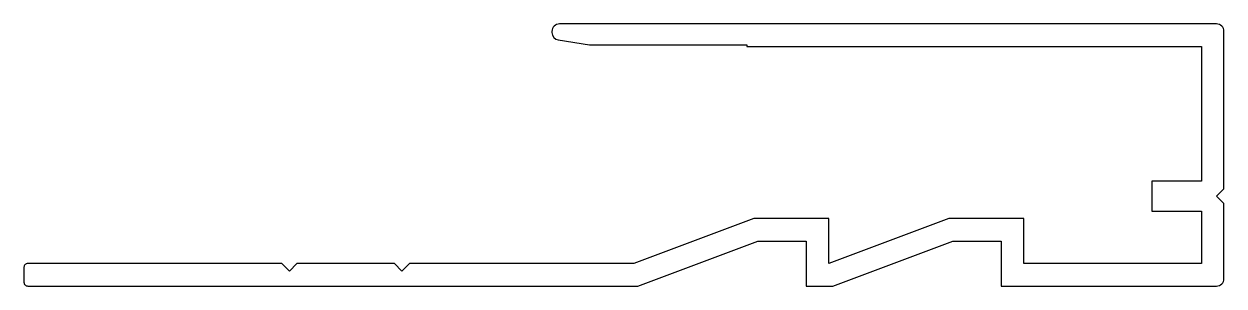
# Model space of a CAD drawing. Extents: x 111.6 to 191.6, y 213.4 to 230.9.
import ezdxf

# ---------------------------------------------------------------- set-up
doc = ezdxf.new("R2010")
doc.units = 0
doc.header["$LTSCALE"] = 15
doc.layers.get('0').update_dxf_attribs({"linetype": 'CONTINUOUS'})

msp = doc.modelspace()

# ---------------------------------------------------------------- linework, layer by layer
at = {"color": 0, "linetype": 'BYBLOCK'}
msp.add_lwpolyline([(136.257, 214.895), (129.757, 214.895), (129.257, 214.395), (128.757, 214.895), (111.807, 214.895, 0.414214), (111.557, 214.645), (111.557, 213.645, 0.414214), (111.807, 213.395), (152.479, 213.395), (160.479, 216.395), (163.707, 216.395), (163.707, 213.395), (165.479, 213.395), (173.479, 216.395), (176.707, 216.395), (176.707, 213.395), (191.057, 213.395, 0.414214), (191.557, 213.895), (191.557, 218.895), (191.057, 219.395), (191.557, 219.895), (191.557, 230.395, 0.414214), (191.057, 230.895), (147.257, 230.895, 0.414214), (146.757, 230.395), (146.757, 230.321, 0.368472), (147.178, 229.827), (149.257, 229.495), (159.757, 229.495), (159.757, 229.395), (190.057, 229.395), (190.057, 220.395), (186.757, 220.395), (186.757, 218.395), (190.057, 218.395), (190.057, 214.895), (178.207, 214.895), (178.207, 217.895), (173.207, 217.895), (165.207, 214.895), (165.207, 217.895), (160.207, 217.895), (152.207, 214.895), (137.257, 214.895), (136.757, 214.395)], format="xyb", close=True, dxfattribs=at)

doc.saveas('drawing.dxf')
